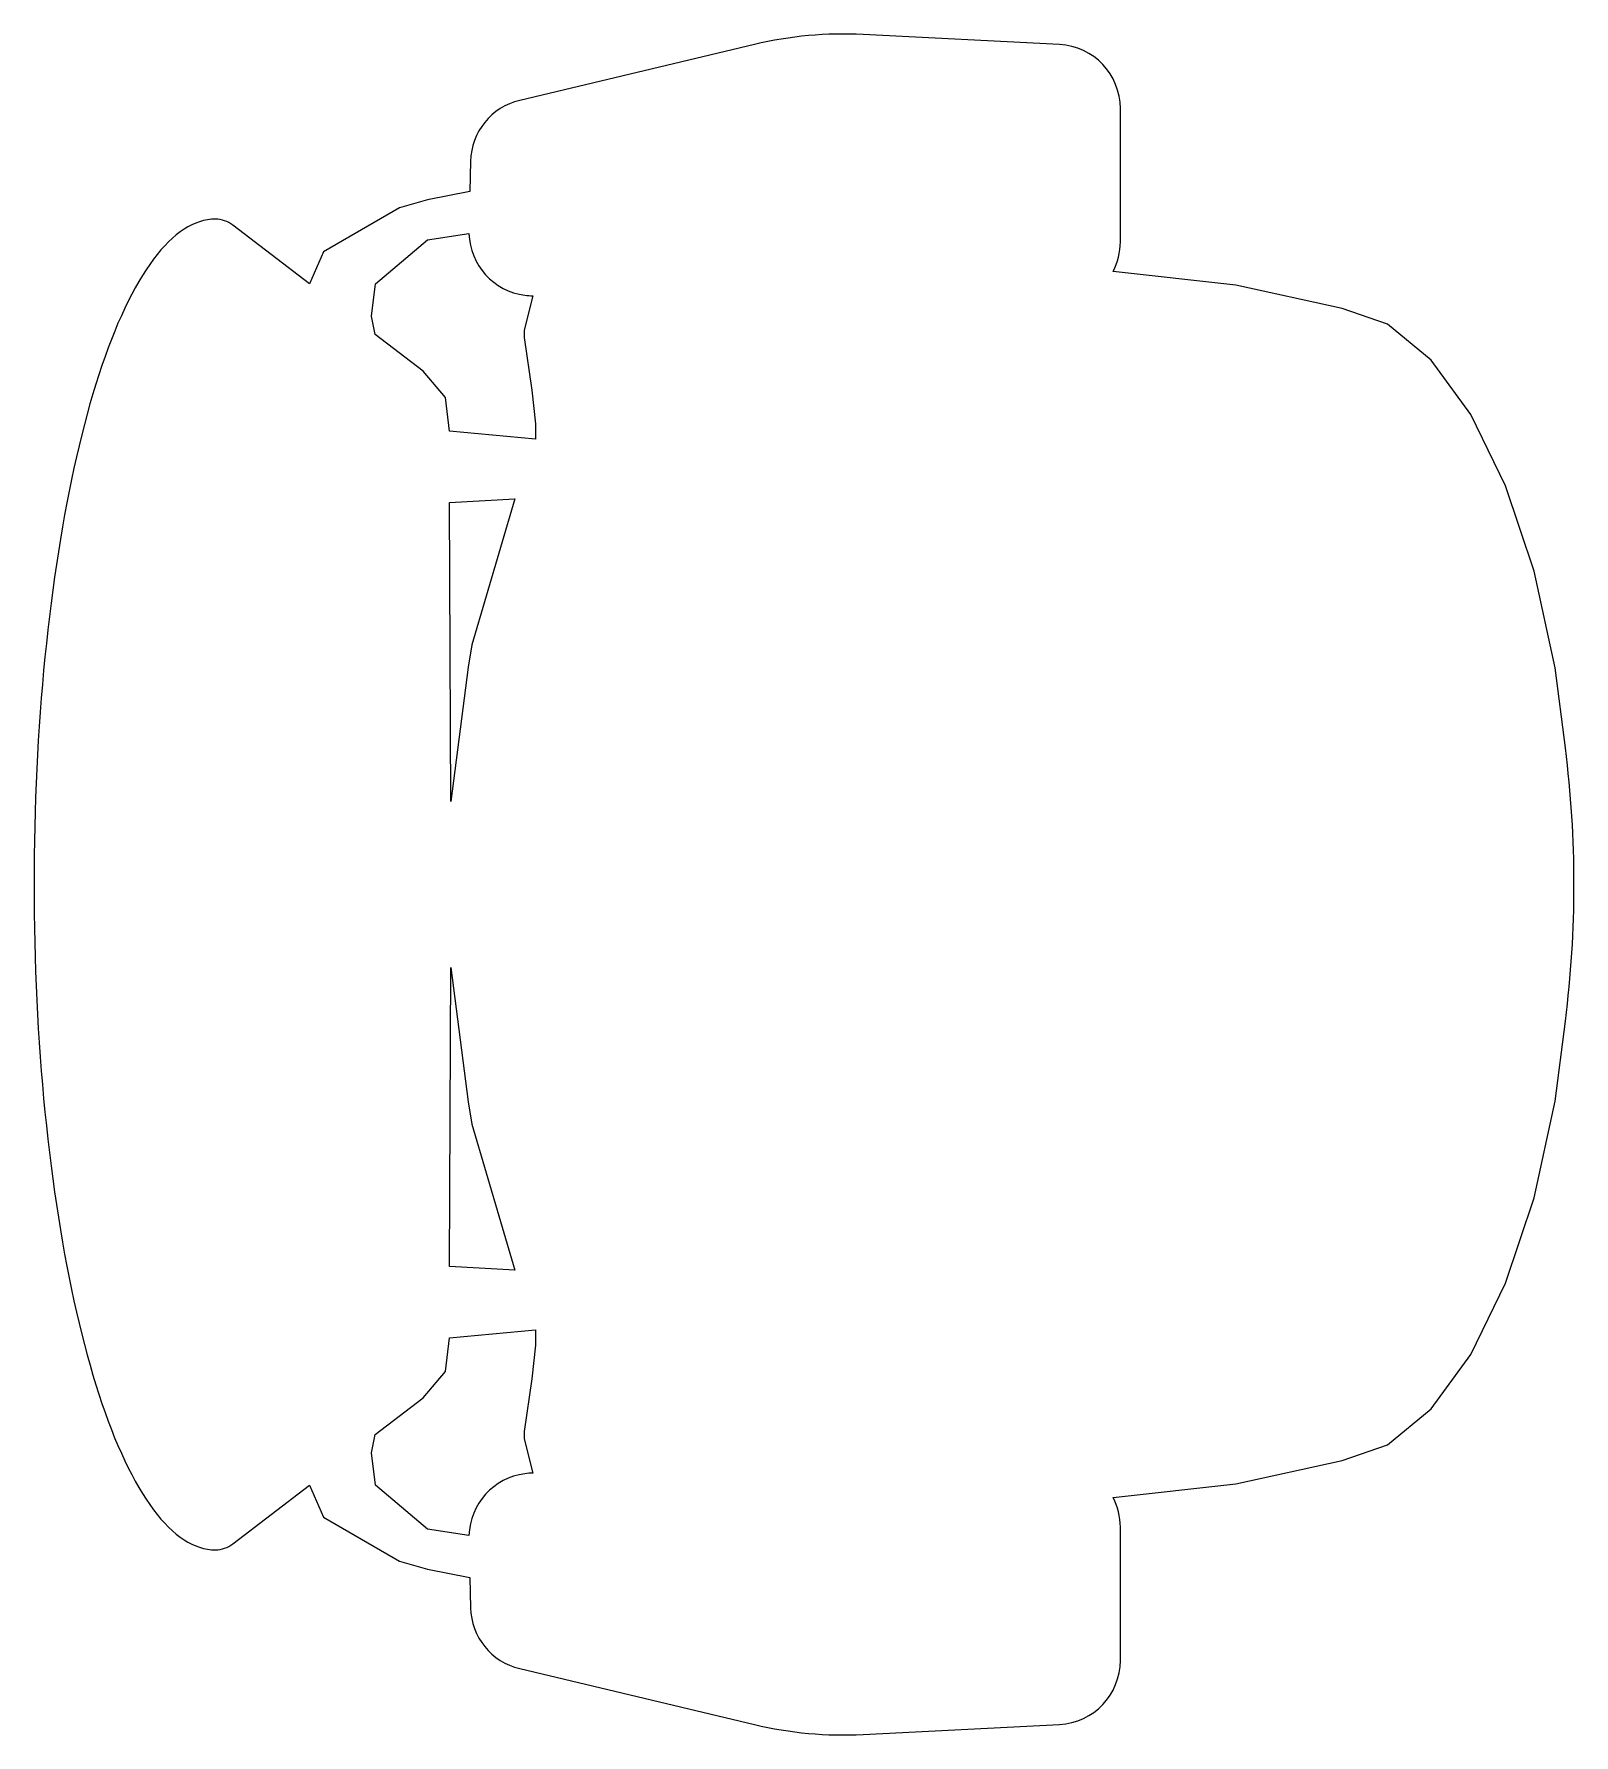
# Model space of a CAD drawing. Extents: x 1957 to 2567, y 2734 to 3408.
import ezdxf

# ---------------------------------------------------------------- set-up
doc = ezdxf.new("R2010")
doc.units = 0
doc.layers.get('0').update_dxf_attribs({"linetype": 'CONTINUOUS'})

msp = doc.modelspace()

# ---------------------------------------------------------------- linework, layer by layer
at = {"color": 0, "linetype": 'BYBLOCK'}
for p, q in [((2363.14, 3404.08), (2285.25, 3408.07)), ((2242.15, 3404.13), (2149.13, 3381.98)), ((2387.24, 3325.87), (2387.24, 3378.71)), ((2129.62, 3357.85), (2129.35, 3345.86)), ((2129.35, 3345.86), (2112.6, 3342.51)), ((2101.49, 3339.34), (2071.33, 3321.88)), ((2112.6, 3342.51), (2101.49, 3339.34)), ((2065.7, 3309.21), (2035.34, 3332.52)), ((2091.97, 3309.18), (2112.6, 3326.64)), ((2112.6, 3326.64), (2129, 3329.16)), ((2071.33, 3321.88), (2065.7, 3309.21)), ((2433.08, 3308.73), (2384.37, 3314.14)), ((2090.38, 3296.48), (2091.97, 3309.18)), ((2154.3, 3304.49), (2150.91, 3290.91)), ((2475.17, 3299.51), (2433.08, 3308.73)), ((2493.2, 3293.23), (2475.17, 3299.51)), ((2091.85, 3289.13), (2090.38, 3296.48)), ((2150.91, 3290.91), (2150.91, 3287.94)), ((2510.4, 3279.04), (2493.2, 3293.23)), ((2110.81, 3274.57), (2091.85, 3289.13)), ((2150.91, 3287.94), (2153.88, 3267.14)), ((2526.18, 3257.45), (2510.4, 3279.04)), ((2119.72, 3264.17), (2110.81, 3274.57)), ((2121.21, 3250.81), (2119.72, 3264.17)), ((2153.88, 3267.14), (2155.36, 3253.78)), ((2539.96, 3229.22), (2526.18, 3257.45)), ((2155.36, 3247.7), (2121.21, 3250.81)), ((2155.36, 3253.78), (2155.36, 3247.7)), ((2121.32, 3222.51), (2147.22, 3224.03)), ((2147.22, 3224.03), (2130.12, 3166.16)), ((2551.25, 3195.35), (2539.96, 3229.22)), ((2121.81, 3104.04), (2121.32, 3222.51)), ((2559.66, 3157.07), (2551.25, 3195.35)), ((2130.12, 3166.16), (2128.63, 3157.25)), ((2128.63, 3157.25), (2121.81, 3104.04)), ((2563.68, 3125.23), (2559.66, 3157.07)), ((2121.32, 2919.71), (2121.81, 3038.18)), ((2121.81, 3038.18), (2128.63, 2984.97)), ((2559.66, 2985.15), (2563.68, 3016.99)), ((2128.63, 2984.97), (2130.12, 2976.06)), ((2551.25, 2946.87), (2559.66, 2985.15)), ((2130.12, 2976.06), (2147.22, 2918.19)), ((2539.96, 2913), (2551.25, 2946.87)), ((2147.22, 2918.19), (2121.32, 2919.71)), ((2526.18, 2884.77), (2539.96, 2913)), ((2121.21, 2891.41), (2155.36, 2894.52)), ((2155.36, 2894.52), (2155.36, 2888.44)), ((2119.72, 2878.05), (2121.21, 2891.41)), ((2155.36, 2888.44), (2153.88, 2875.08)), ((2510.4, 2863.18), (2526.18, 2884.77)), ((2110.81, 2867.65), (2119.72, 2878.05)), ((2153.88, 2875.08), (2150.91, 2854.28)), ((2091.85, 2853.09), (2110.81, 2867.65)), ((2493.2, 2848.99), (2510.4, 2863.18)), ((2090.38, 2845.74), (2091.85, 2853.09)), ((2150.91, 2854.28), (2150.91, 2851.31)), ((2091.97, 2833.04), (2090.38, 2845.74)), ((2150.91, 2851.31), (2154.3, 2837.73)), ((2475.17, 2842.71), (2493.2, 2848.99)), ((2433.08, 2833.49), (2475.17, 2842.71)), ((2035.34, 2809.7), (2065.7, 2833.01)), ((2065.7, 2833.01), (2071.33, 2820.34)), ((2112.6, 2815.58), (2091.97, 2833.04)), ((2384.37, 2828.08), (2433.08, 2833.49)), ((2071.33, 2820.34), (2101.49, 2802.88)), ((2129, 2813.06), (2112.6, 2815.58)), ((2387.24, 2763.51), (2387.24, 2816.35)), ((2101.49, 2802.88), (2112.6, 2799.71)), ((2112.6, 2799.71), (2129.35, 2796.36)), ((2129.35, 2796.36), (2129.62, 2784.37)), ((2149.13, 2760.24), (2242.15, 2738.09)), ((2285.25, 2734.15), (2363.14, 2738.14))]:
    msp.add_line(p, q, dxfattribs=at)
msp.add_lwpolyline([(2028.5, 3334.89), (2026.92, 3334.82), (2025.35, 3334.63), (2023.78, 3334.31), (2022.22, 3333.88), (2020.66, 3333.31), (2019.1, 3332.63), (2017.55, 3331.82), (2016.01, 3330.88), (2014.47, 3329.82), (2012.93, 3328.63), (2011.4, 3327.33), (2009.88, 3325.9), (2008.37, 3324.35), (2006.86, 3322.68), (2005.37, 3320.89), (2003.89, 3318.98), (2002.42, 3316.95), (2000.96, 3314.81), (1999.52, 3312.55), (1998.09, 3310.17), (1996.68, 3307.68), (1995.28, 3305.08), (1993.89, 3302.37), (1992.52, 3299.55), (1991.17, 3296.61), (1989.84, 3293.58), (1988.53, 3290.43), (1987.23, 3287.18), (1985.95, 3283.83), (1984.7, 3280.38), (1983.46, 3276.82), (1982.25, 3273.17), (1981.06, 3269.43), (1979.89, 3265.59), (1978.74, 3261.65), (1977.62, 3257.63), (1976.52, 3253.51), (1975.45, 3249.31), (1974.4, 3245.03), (1973.38, 3240.66), (1972.38, 3236.21), (1971.42, 3231.69), (1970.47, 3227.08), (1969.56, 3222.41), (1968.67, 3217.66), (1967.82, 3212.84), (1966.99, 3207.95), (1966.19, 3203), (1965.42, 3197.98), (1964.68, 3192.91), (1963.97, 3187.77), (1963.29, 3182.59), (1962.64, 3177.34), (1962.02, 3172.05), (1961.44, 3166.71), (1960.89, 3161.33), (1960.37, 3155.9), (1959.88, 3150.43), (1959.42, 3144.92), (1959, 3139.38), (1958.61, 3133.8), (1958.25, 3128.2), (1957.93, 3122.57), (1957.64, 3116.91), (1957.39, 3111.23), (1957.17, 3105.54), (1956.98, 3099.82), (1956.82, 3094.1), (1956.7, 3088.36), (1956.62, 3082.62), (1956.56, 3076.86), (1956.55, 3071.11), (1956.56, 3065.36), (1956.62, 3059.6), (1956.7, 3053.86), (1956.82, 3048.12), (1956.97, 3042.39), (1957.16, 3036.68), (1957.38, 3030.98), (1957.64, 3025.31), (1957.93, 3019.65), (1958.25, 3014.02), (1958.61, 3008.41), (1959, 3002.84), (1959.42, 2997.3), (1959.88, 2991.79), (1960.37, 2986.32), (1960.89, 2980.89), (1961.44, 2975.51), (1962.03, 2970.17), (1962.64, 2964.88), (1963.29, 2959.64), (1963.97, 2954.45), (1964.68, 2949.32), (1965.42, 2944.24), (1966.19, 2939.22), (1966.99, 2934.27), (1967.82, 2929.38), (1968.67, 2924.56), (1969.56, 2919.81), (1970.47, 2915.14), (1971.42, 2910.53), (1972.39, 2906.01), (1973.38, 2901.56), (1974.4, 2897.19), (1975.45, 2892.91), (1976.53, 2888.71), (1977.62, 2884.6), (1978.75, 2880.57), (1979.89, 2876.64), (1981.06, 2872.8), (1982.25, 2869.05), (1983.46, 2865.4), (1984.7, 2861.84), (1985.95, 2858.39), (1987.23, 2855.04), (1988.52, 2851.79), (1989.84, 2848.65), (1991.17, 2845.61), (1992.52, 2842.68), (1993.89, 2839.86), (1995.27, 2837.15), (1996.67, 2834.55), (1998.09, 2832.06), (1999.52, 2829.68), (2000.96, 2827.42), (2002.42, 2825.27), (2003.89, 2823.25), (2005.37, 2821.33), (2006.86, 2819.54), (2008.37, 2817.87), (2009.88, 2816.32), (2011.4, 2814.89), (2012.93, 2813.58), (2014.47, 2812.4), (2016.01, 2811.34), (2017.55, 2810.4), (2019.1, 2809.59), (2020.66, 2808.91), (2022.22, 2808.34), (2023.78, 2807.91), (2025.35, 2807.59), (2026.92, 2807.4), (2028.5, 2807.33)], dxfattribs=at)
for centre, radius, start, end in [((2277.45, 3255.87), 152.4, 87.06433, 103.3925), ((2361.84, 3378.71), 25.4, 0, 87.06433), ((2155.02, 3357.27), 25.4, 103.3925, 178.69805), ((2028.38, 3323.46), 11.43, 52.48089, 89.37752), ((2154.39, 3329.89), 25.4, 181.63603, 262.725), ((2361.84, 3325.87), 25.4, 332.48616, 360), ((2154.39, 3329.89), 25.4, 262.725, 269.79801), ((2135.29, 3071.11), 431.8, 352.80044, 7.19956), ((2154.39, 2812.33), 25.4, 97.275, 178.36397), ((2154.39, 2812.33), 25.4, 90.20199, 97.275), ((2361.84, 2816.35), 25.4, 360, 27.51384), ((2028.38, 2818.76), 11.43, 270.62248, 307.51911), ((2155.02, 2784.95), 25.4, 181.30195, 256.6075), ((2361.84, 2763.51), 25.4, 272.93567, 360), ((2277.45, 2886.35), 152.4, 256.6075, 272.93567)]:
    msp.add_arc(centre, radius, start, end, dxfattribs=at)

doc.saveas('drawing.dxf')
